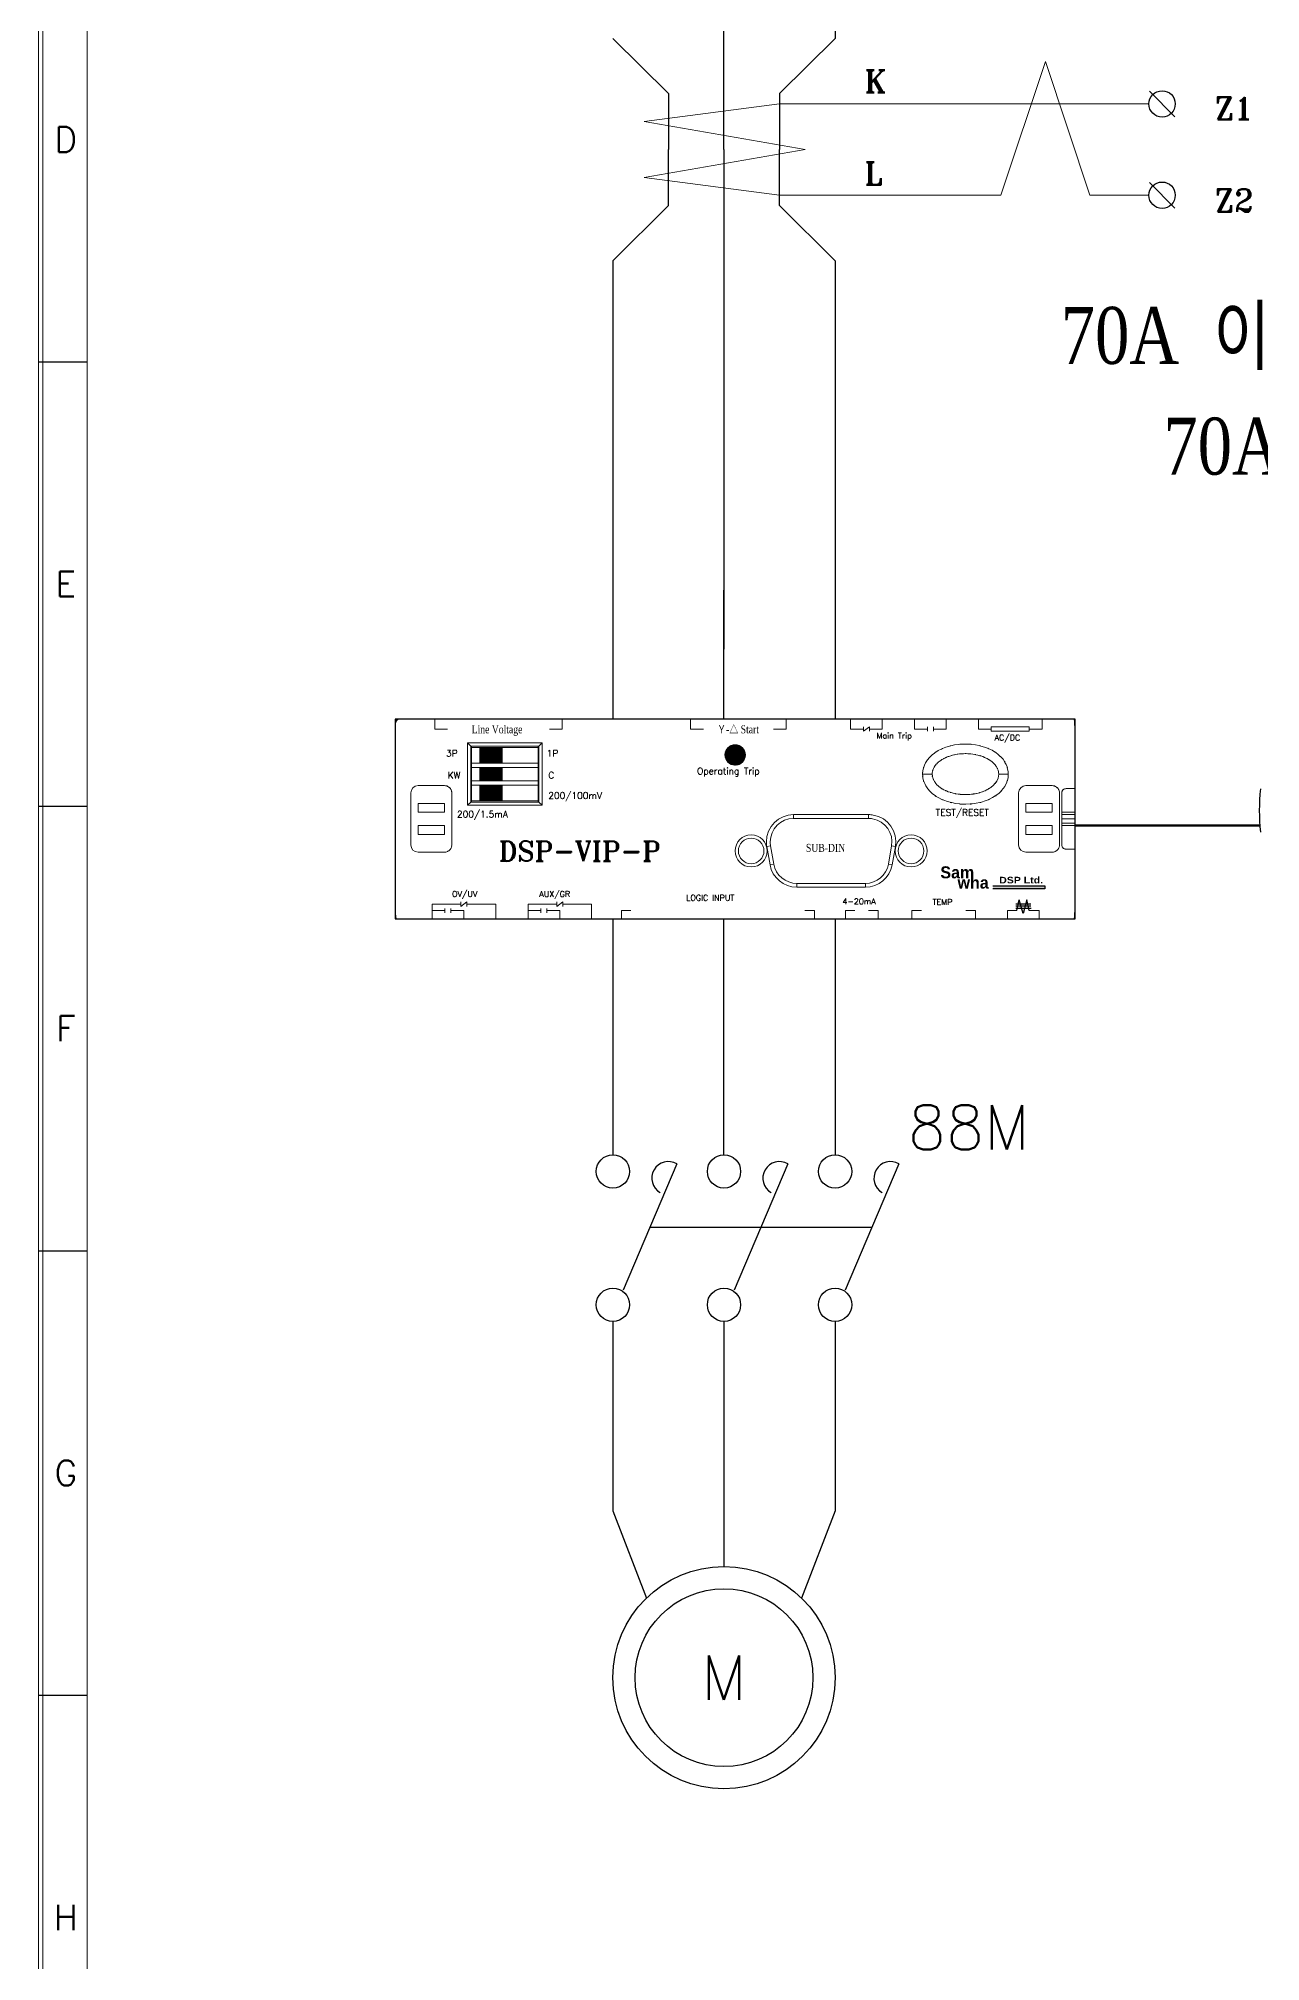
# Model space of a CAD drawing. Header units: millimetres. Extents: x 54 to 1685, y 68 to 1015.
# Drawn here: x 506.2 to 588.7, y 743.6 to 873.4 of the extents above; entities that cross this region are included whole.
import ezdxf
from ezdxf.enums import TextEntityAlignment as Align

# ---------------------------------------------------------------- set-up
doc = ezdxf.new("R2010")
doc.units = ezdxf.units.MM
doc.linetypes.add('DASHED2', pattern=[9.525, 6.35, -3.175])
for name, color, linetype in [('02___PRT_ALL_AXES', 7, 'Continuous'), ('1', 1, 'Continuous'), ('20', 2, 'Continuous'), ('30', 3, 'Continuous'), ('70', 7, 'Continuous')]:
    doc.layers.add(name, color=color, linetype=linetype)
doc.styles.add('SIMPLEX', font='SIMPLEX.shx', dxfattribs={"bigfont": 'HBRDS.shx'})
doc.styles.add('SS', font='batang.ttc', dxfattribs={"width": 0.8})
doc.styles.get("Standard").update_dxf_attribs({"font": 'BareunDotumPro1.ttf'})
doc.styles.add('STYLE2', font='romant.shx')

msp = doc.modelspace()

# ---------------------------------------------------------------- hatches: boundary and pattern name
msp.add_hatch(color=5).paths.add_polyline_path([(570.662, 815.984), (570.662, 816.184), (574.173, 816.184), (574.173, 815.984)])
at = {"layer": '70', "lineweight": 15}
h = msp.add_hatch(dxfattribs=at)
h.set_pattern_fill('ANSI31', color=256, scale=0.3, style=0)
h.set_pattern_definition([(45, (-409.863866, 4519.585046), (-0.0265165043, 0.0265165043), [])])
h.paths.add_polyline_path([(537.525, 825.516), (536.025, 825.516), (536.025, 824.466), (537.525, 824.466)])
h.paths.add_polyline_path([(537.525, 824.166), (536.025, 824.166), (536.025, 823.267), (537.525, 823.267)])
h.paths.add_polyline_path([(537.525, 822.967), (536.025, 822.967), (536.025, 821.917), (537.525, 821.917)])
at = {"layer": '70', "lineweight": 20}
h = msp.add_hatch(dxfattribs=at)
h.set_pattern_fill('ANSI31', color=3, scale=0.3, style=0)
h.set_pattern_definition([(45, (-1030.41256, 8235.997006), (-0.0265165043, 0.0265165043), [])])
h.paths.add_polyline_path([(553.955, 825.012, 1), (552.573, 825.012, 1)])

# ---------------------------------------------------------------- linework, layer by layer
at = {"color": 0, "lineweight": 30}
for p, q in [((552.51, 873.368), (552.51, 910.244)), ((560.01, 910.244), (560.01, 873.368)), ((545.01, 873.368), (548.76, 869.652)), ((552.51, 865.868), (552.51, 873.368)), ((560.01, 873.368), (556.26, 869.652)), ((548.76, 869.652), (548.76, 865.868)), ((556.26, 869.652), (556.26, 865.868)), ((548.76, 862.083), (548.76, 865.868)), ((552.51, 865.868), (552.51, 832.147)), ((556.26, 862.083), (556.26, 865.868)), ((545.01, 858.368), (548.76, 862.083)), ((560.01, 858.368), (556.26, 862.083)), ((545.01, 858.368), (545.01, 836.134)), ((560.01, 858.368), (560.01, 836.134)), ((545.01, 836.134), (545.01, 832.147)), ((545.01, 836.127), (545.01, 827.431)), ((552.51, 827.431), (552.51, 836.127)), ((560.01, 836.134), (560.01, 832.147)), ((560.01, 836.127), (560.01, 827.431)), ((545.01, 813.955), (545.01, 798.024)), ((552.51, 798.024), (552.51, 813.955)), ((560.01, 813.955), (560.01, 798.024)), ((545.01, 786.774), (545.01, 773.986)), ((552.51, 786.774), (552.51, 770.236)), ((560.01, 786.774), (560.01, 773.986)), ((545.01, 773.986), (547.279, 768.11)), ((560.01, 773.986), (557.741, 768.11))]:
    msp.add_line(p, q, dxfattribs=at)
at = {"color": 0}
for p, q in [((582.945, 868.08), (581.229, 869.817)), ((582.945, 861.918), (581.229, 863.655))]:
    msp.add_line(p, q, dxfattribs=at)
at = {"color": 0, "lineweight": 15}
for p, q in [((556.26, 868.948), (581.196, 868.948)), ((556.26, 862.787), (571.208, 862.787)), ((577.208, 862.787), (581.196, 862.787))]:
    msp.add_line(p, q, dxfattribs=at)
at = {"color": 7, "lineweight": 30}
for p, q in [((576.22, 827.431), (530.308, 827.431)), ((530.308, 827.431), (530.308, 813.955)), ((576.22, 813.955), (576.22, 827.431)), ((530.308, 813.955), (576.22, 813.955))]:
    msp.add_line(p, q, dxfattribs=at)
at = {"color": 7, "lineweight": 15}
for p, q in [((535.199, 825.822), (540.231, 825.822)), ((535.415, 825.606), (535.199, 825.822)), ((535.199, 821.61), (535.199, 825.822)), ((535.415, 825.606), (540.015, 825.606)), ((535.415, 821.827), (535.415, 825.606)), ((535.415, 825.516), (540.015, 825.516)), ((535.46, 821.827), (535.46, 825.606)), ((537.525, 824.466), (537.525, 825.516)), ((539.97, 825.606), (539.97, 821.827)), ((540.015, 825.606), (540.231, 825.822)), ((540.015, 825.606), (540.015, 821.827)), ((540.231, 825.822), (540.231, 821.61)), ((535.46, 824.466), (539.97, 824.466)), ((531.862, 822.94), (533.635, 822.94)), ((535.46, 824.166), (539.97, 824.166)), ((540.015, 823.267), (535.46, 823.267)), ((540.015, 822.967), (535.46, 822.967)), ((537.525, 823.267), (537.525, 824.166)), ((537.525, 821.917), (537.525, 822.967)), ((565.918, 823.716), (566.566, 823.716)), ((571.706, 823.716), (571.058, 823.716)), ((531.365, 818.942), (531.365, 822.443)), ((534.131, 822.443), (534.131, 818.942)), ((535.415, 821.827), (535.199, 821.61)), ((540.231, 821.61), (535.199, 821.61)), ((539.97, 821.917), (535.415, 821.917)), ((540.015, 821.827), (535.415, 821.827)), ((540.015, 821.827), (540.231, 821.61)), ((557.213, 820.985), (562.271, 820.985)), ((557.213, 820.985), (557.213, 820.726)), ((557.213, 820.726), (562.271, 820.726)), ((562.271, 820.985), (562.271, 820.726)), ((533.635, 818.446), (531.862, 818.446)), ((555.401, 818.825), (555.657, 818.87)), ((555.617, 817.602), (555.401, 818.825)), ((555.872, 817.647), (555.657, 818.87)), ((563.828, 818.87), (563.612, 817.647)), ((564.083, 818.825), (563.828, 818.87)), ((564.083, 818.825), (563.868, 817.602)), ((555.617, 817.602), (555.872, 817.647)), ((563.868, 817.602), (563.612, 817.647)), ((562.056, 816.341), (557.429, 816.341)), ((557.429, 816.082), (557.429, 816.341)), ((562.056, 816.082), (557.429, 816.082)), ((562.056, 816.082), (562.056, 816.341))]:
    msp.add_line(p, q, dxfattribs=at)
at = {"color": 7, "lineweight": 0}
for p, q in [((572.893, 822.94), (574.666, 822.94)), ((531.862, 821.74), (533.635, 821.74)), ((572.396, 818.942), (572.396, 822.443)), ((572.893, 821.74), (574.666, 821.74)), ((575.163, 822.443), (575.163, 818.942)), ((531.862, 821.14), (533.635, 821.14)), ((572.893, 821.14), (574.666, 821.14)), ((531.862, 820.24), (533.635, 820.24)), ((531.862, 819.64), (533.635, 819.64)), ((572.893, 820.24), (574.666, 820.24)), ((572.893, 819.64), (574.666, 819.64)), ((574.666, 818.446), (572.893, 818.446))]:
    msp.add_line(p, q, dxfattribs=at)
at = {"color": 5}
for p, q in [((570.662, 816.184), (574.173, 816.184)), ((574.173, 815.984), (570.662, 815.984)), ((574.173, 816.184), (574.173, 815.984))]:
    msp.add_line(p, q, dxfattribs=at)
at = {"color": 7, "linetype": 'DASHED2'}
for p, q in [((572.289, 814.503), (572.449, 815.229)), ((572.704, 814.303), (572.449, 815.229)), ((572.959, 815.229), (572.704, 814.303)), ((573.119, 814.503), (572.959, 815.229))]:
    msp.add_line(p, q, dxfattribs=at)
at = {"color": 7}
for p, q in [((572.714, 814.944), (572.204, 814.944)), ((572.718, 814.798), (572.209, 814.798)), ((572.733, 814.654), (572.223, 814.654)), ((573.224, 814.944), (572.714, 814.944)), ((573.228, 814.798), (572.718, 814.798)), ((573.242, 814.654), (572.733, 814.654))]:
    msp.add_line(p, q, dxfattribs=at)
at = {"color": 0, "linetype": 'Continuous'}
msp.add_line((547.509, 793.15), (562.446, 793.15), dxfattribs=at)
at = {"color": 0}
for centre in [(582.087, 868.948), (582.087, 862.787)]:
    msp.add_circle(centre, 0.891, dxfattribs=at)
at = {"color": 3, "lineweight": 15}
msp.add_circle((553.264, 825.012), 0.691, dxfattribs=at)
at = {"color": 7, "lineweight": 15}
for centre, radius in [((554.343, 818.533), 1.08), ((554.344, 818.533), 0.864), ((565.141, 818.533), 1.08), ((565.141, 818.533), 0.864)]:
    msp.add_circle(centre, radius, dxfattribs=at)
at = {"color": 0, "lineweight": 30}
for radius in [7.5, 6]:
    msp.add_circle((552.51, 762.736), radius, dxfattribs=at)
at = {"color": 7, "lineweight": 30}
msp.add_arc((530.608, 827.131), 0.3, 90, 180, dxfattribs=at)
at = {"color": 7, "lineweight": 15}
for points in [[(530.38, 827.431), (530.353, 827.189), (530.329, 826.947), (530.308, 826.705)], [(576.22, 826.705), (576.199, 826.947), (576.175, 827.189), (576.148, 827.431)], [(531.862, 822.94), (531.587, 822.94), (531.365, 822.717), (531.365, 822.443)], [(531.365, 818.942), (531.365, 818.668), (531.587, 818.446), (531.862, 818.446)], [(555.617, 817.602), (555.772, 816.723), (556.536, 816.082), (557.429, 816.082)], [(555.872, 817.647), (556.005, 816.892), (556.662, 816.341), (557.429, 816.341)], [(562.056, 816.341), (562.822, 816.341), (563.479, 816.892), (563.612, 817.647)], [(562.056, 816.082), (562.949, 816.082), (563.713, 816.723), (563.868, 817.602)], [(530.308, 814.681), (530.329, 814.438), (530.353, 814.196), (530.38, 813.955)], [(576.148, 813.955), (576.175, 814.196), (576.199, 814.438), (576.22, 814.681)]]:
    msp.add_open_spline(points, degree=3, dxfattribs=at)
for points, knots in [([(576.151, 827.431), (576.151, 827.429), (576.149, 827.428), (576.148, 827.428), (576.146, 827.428), (576.145, 827.429), (576.145, 827.431), (576.145, 827.432), (576.146, 827.433), (576.148, 827.433), (576.149, 827.433), (576.151, 827.432), (576.151, 827.431)], [0, 0, 0, 0, 1, 1, 1, 2, 2, 2, 3, 3, 3, 4, 4, 4, 4]), ([(565.918, 823.716), (565.94, 824.085), (565.9, 823.594), (565.939, 823.961), (566.081, 824.517), (565.866, 823.783), (566.046, 824.328), (566.341, 824.877), (565.924, 824.159), (566.255, 824.687), (566.707, 825.197), (566.084, 824.537), (566.566, 825.017), (567.17, 825.461), (566.349, 824.892), (566.977, 825.302), (567.727, 825.66), (566.716, 825.207), (567.483, 825.529), (568.376, 825.781), (567.177, 825.472), (568.082, 825.683), (569.122, 825.801), (567.732, 825.676), (568.777, 825.746), (569.836, 825.692), (568.427, 825.797), (569.482, 825.694), (570.401, 825.493), (569.182, 825.788), (570.091, 825.546), (570.872, 825.233), (569.842, 825.675), (570.606, 825.325), (571.248, 824.921), (570.407, 825.483), (571.027, 825.044), (571.523, 824.568), (570.881, 825.222), (571.348, 824.717), (571.691, 824.191), (571.257, 824.906), (571.565, 824.359), (571.756, 823.818), (571.525, 824.548), (571.68, 823.994), (571.729, 823.577), (571.678, 824.135), (571.706, 823.716)], [0, 0, 0, 0, 1, 1, 1, 2, 2, 2, 3, 3, 3, 4, 4, 4, 5, 5, 5, 6, 6, 6, 7, 7, 7, 8, 8, 8, 9, 9, 9, 10, 10, 10, 11, 11, 11, 12, 12, 12, 13, 13, 13, 14, 14, 14, 15, 15, 15, 16, 16, 16, 16]), ([(566.566, 823.716), (566.571, 823.846), (566.562, 823.673), (566.571, 823.803), (566.59, 823.942), (566.562, 823.757), (566.585, 823.895), (566.622, 824.042), (566.57, 823.847), (566.611, 823.992), (566.667, 824.143), (566.589, 823.944), (566.65, 824.092), (566.725, 824.241), (566.622, 824.043), (566.701, 824.191), (566.795, 824.338), (566.667, 824.143), (566.765, 824.288), (566.878, 824.431), (566.725, 824.242), (566.842, 824.382), (566.974, 824.522), (566.795, 824.338), (566.93, 824.474), (567.082, 824.608), (566.878, 824.432), (567.033, 824.563), (567.204, 824.691), (566.974, 824.522), (567.147, 824.647), (567.34, 824.77), (567.082, 824.609), (567.276, 824.727), (567.492, 824.844), (567.203, 824.691), (567.421, 824.803), (567.66, 824.911), (567.34, 824.77), (567.581, 824.874), (567.843, 824.971), (567.492, 824.844), (567.756, 824.937), (568.045, 825.024), (567.659, 824.912), (567.949, 824.993), (568.271, 825.066), (567.841, 824.973), (568.164, 825.04), (568.525, 825.097), (568.043, 825.026), (568.405, 825.076), (568.811, 825.11), (568.27, 825.07), (568.676, 825.096), (569.126, 825.099), (568.526, 825.102), (568.976, 825.095), (569.469, 825.057), (568.812, 825.116), (569.304, 825.065), (569.82, 824.975), (569.134, 825.105), (569.647, 825), (570.144, 824.858), (569.485, 825.058), (569.977, 824.9), (570.421, 824.713), (569.833, 824.972), (570.27, 824.77), (570.656, 824.543), (570.148, 824.855), (570.524, 824.614), (570.851, 824.347), (570.424, 824.713), (570.738, 824.431), (571.002, 824.118), (570.663, 824.545), (570.907, 824.217), (571.09, 823.857), (570.865, 824.346), (571.02, 823.973), (571.093, 823.59), (571.016, 824.103), (571.058, 823.716)], [0, 0, 0, 0, 1, 1, 1, 2, 2, 2, 3, 3, 3, 4, 4, 4, 5, 5, 5, 6, 6, 6, 7, 7, 7, 8, 8, 8, 9, 9, 9, 10, 10, 10, 11, 11, 11, 12, 12, 12, 13, 13, 13, 14, 14, 14, 15, 15, 15, 16, 16, 16, 17, 17, 17, 18, 18, 18, 19, 19, 19, 20, 20, 20, 21, 21, 21, 22, 22, 22, 23, 23, 23, 24, 24, 24, 25, 25, 25, 26, 26, 26, 27, 27, 27, 28, 28, 28, 28]), ([(534.131, 822.443), (534.105, 822.675), (534.153, 822.368), (534.107, 822.597), (534.01, 822.809), (534.151, 822.532), (534.037, 822.735), (533.879, 822.907), (534.099, 822.687), (533.927, 822.845), (533.724, 822.96), (534.001, 822.819), (533.788, 822.916), (533.559, 822.962), (533.866, 822.913), (533.635, 822.94)], [0, 0, 0, 0, 1, 1, 1, 2, 2, 2, 3, 3, 3, 4, 4, 4, 5, 5, 5, 5]), ([(571.706, 823.716), (571.684, 823.348), (571.725, 823.838), (571.686, 823.471), (571.543, 822.915), (571.758, 823.649), (571.578, 823.104), (571.283, 822.555), (571.701, 823.273), (571.37, 822.745), (570.918, 822.235), (571.541, 822.896), (571.058, 822.415), (570.454, 821.971), (571.276, 822.54), (570.648, 822.13), (569.898, 821.772), (570.909, 822.225), (570.142, 821.903), (569.248, 821.651), (570.447, 821.96), (569.542, 821.749), (568.502, 821.631), (569.893, 821.756), (568.847, 821.686), (567.788, 821.741), (569.198, 821.636), (568.143, 821.739), (567.224, 821.939), (568.442, 821.644), (567.534, 821.886), (566.753, 822.199), (567.782, 821.757), (567.018, 822.107), (566.376, 822.511), (567.217, 821.95), (566.598, 822.388), (566.102, 822.864), (566.743, 822.21), (566.277, 822.715), (565.934, 823.241), (566.368, 822.526), (566.06, 823.073), (565.868, 823.615), (566.099, 822.885), (565.944, 823.438), (565.895, 823.854), (565.946, 823.298), (565.918, 823.716)], [0, 0, 0, 0, 1, 1, 1, 2, 2, 2, 3, 3, 3, 4, 4, 4, 5, 5, 5, 6, 6, 6, 7, 7, 7, 8, 8, 8, 9, 9, 9, 10, 10, 10, 11, 11, 11, 12, 12, 12, 13, 13, 13, 14, 14, 14, 15, 15, 15, 16, 16, 16, 16]), ([(571.058, 823.716), (571.053, 823.586), (571.062, 823.759), (571.054, 823.63), (571.035, 823.49), (571.063, 823.676), (571.04, 823.537), (571.003, 823.391), (571.055, 823.585), (571.014, 823.44), (570.958, 823.29), (571.035, 823.488), (570.975, 823.341), (570.9, 823.191), (571.003, 823.389), (570.924, 823.242), (570.83, 823.095), (570.958, 823.289), (570.86, 823.145), (570.747, 823.001), (570.9, 823.19), (570.783, 823.05), (570.651, 822.911), (570.829, 823.094), (570.694, 822.958), (570.543, 822.824), (570.746, 823), (570.592, 822.87), (570.421, 822.741), (570.651, 822.91), (570.477, 822.785), (570.285, 822.663), (570.543, 822.824), (570.348, 822.705), (570.133, 822.589), (570.422, 822.741), (570.204, 822.629), (569.965, 822.521), (570.285, 822.662), (570.044, 822.558), (569.782, 822.461), (570.132, 822.588), (569.868, 822.495), (569.58, 822.409), (569.966, 822.52), (569.675, 822.439), (569.354, 822.366), (569.784, 822.46), (569.461, 822.392), (569.099, 822.335), (569.582, 822.407), (569.219, 822.357), (568.814, 822.322), (569.355, 822.362), (568.949, 822.337), (568.499, 822.333), (569.099, 822.331), (568.648, 822.338), (568.156, 822.376), (568.812, 822.316), (568.32, 822.367), (567.804, 822.457), (568.491, 822.327), (567.977, 822.432), (567.481, 822.575), (568.14, 822.374), (567.648, 822.532), (567.204, 822.719), (567.792, 822.46), (567.355, 822.662), (566.969, 822.888), (567.477, 822.576), (567.1, 822.818), (566.774, 823.085), (567.201, 822.719), (566.887, 823.001), (566.623, 823.314), (566.962, 822.887), (566.718, 823.215), (566.535, 823.575), (566.76, 823.086), (566.605, 823.459), (566.531, 823.843), (566.608, 823.328), (566.566, 823.716)], [0, 0, 0, 0, 1, 1, 1, 2, 2, 2, 3, 3, 3, 4, 4, 4, 5, 5, 5, 6, 6, 6, 7, 7, 7, 8, 8, 8, 9, 9, 9, 10, 10, 10, 11, 11, 11, 12, 12, 12, 13, 13, 13, 14, 14, 14, 15, 15, 15, 16, 16, 16, 17, 17, 17, 18, 18, 18, 19, 19, 19, 20, 20, 20, 21, 21, 21, 22, 22, 22, 23, 23, 23, 24, 24, 24, 25, 25, 25, 26, 26, 26, 27, 27, 27, 28, 28, 28, 28]), ([(557.213, 820.985), (556.197, 820.985), (555.373, 820.161), (555.373, 819.145), (555.373, 819.038), (555.382, 818.931), (555.401, 818.825)], [0, 0, 0, 0, 1, 1, 1, 2, 2, 2, 2]), ([(557.213, 820.726), (556.34, 820.726), (555.632, 820.018), (555.632, 819.145), (555.632, 819.053), (555.64, 818.961), (555.657, 818.87)], [0, 0, 0, 0, 1, 1, 1, 2, 2, 2, 2]), ([(564.083, 818.825), (564.26, 819.826), (563.591, 820.78), (562.591, 820.957), (562.485, 820.976), (562.378, 820.985), (562.271, 820.985)], [0, 0, 0, 0, 1, 1, 1, 2, 2, 2, 2]), ([(563.828, 818.87), (563.98, 819.73), (563.406, 820.55), (562.546, 820.701), (562.455, 820.718), (562.363, 820.726), (562.271, 820.726)], [0, 0, 0, 0, 1, 1, 1, 2, 2, 2, 2]), ([(533.635, 818.446), (533.866, 818.472), (533.559, 818.424), (533.788, 818.47), (534.001, 818.567), (533.724, 818.426), (533.927, 818.541), (534.099, 818.698), (533.879, 818.479), (534.037, 818.65), (534.151, 818.854), (534.01, 818.577), (534.107, 818.789), (534.153, 819.018), (534.105, 818.711), (534.131, 818.942)], [0, 0, 0, 0, 1, 1, 1, 2, 2, 2, 3, 3, 3, 4, 4, 4, 5, 5, 5, 5]), ([(530.311, 815.186), (530.311, 815.184), (530.309, 815.184), (530.308, 815.184), (530.306, 815.184), (530.305, 815.184), (530.305, 815.186), (530.305, 815.187), (530.306, 815.189), (530.308, 815.189), (530.309, 815.189), (530.311, 815.187), (530.311, 815.186)], [0, 0, 0, 0, 1, 1, 1, 2, 2, 2, 3, 3, 3, 4, 4, 4, 4]), ([(576.222, 815.186), (576.222, 815.184), (576.221, 815.184), (576.22, 815.184), (576.218, 815.184), (576.216, 815.184), (576.216, 815.186), (576.216, 815.187), (576.218, 815.189), (576.22, 815.189), (576.221, 815.189), (576.222, 815.187), (576.222, 815.186)], [0, 0, 0, 0, 1, 1, 1, 2, 2, 2, 3, 3, 3, 4, 4, 4, 4]), ([(576.151, 813.955), (576.151, 813.953), (576.149, 813.952), (576.148, 813.952), (576.146, 813.952), (576.145, 813.953), (576.145, 813.955), (576.145, 813.956), (576.146, 813.958), (576.148, 813.958), (576.149, 813.958), (576.151, 813.956), (576.151, 813.955)], [0, 0, 0, 0, 1, 1, 1, 2, 2, 2, 3, 3, 3, 4, 4, 4, 4])]:
    msp.add_open_spline(points, degree=3, knots=knots, dxfattribs=at)
at = {"color": 7, "lineweight": 0}
for points in [[(572.893, 822.94), (572.619, 822.94), (572.396, 822.717), (572.396, 822.443)], [(572.396, 818.942), (572.396, 818.668), (572.619, 818.446), (572.893, 818.446)]]:
    msp.add_open_spline(points, degree=3, dxfattribs=at)
for points in [[(575.163, 822.443), (575.136, 822.675), (575.185, 822.368), (575.138, 822.597), (575.042, 822.809), (575.183, 822.532), (575.068, 822.735), (574.91, 822.907), (575.13, 822.687), (574.958, 822.845), (574.755, 822.96), (575.032, 822.819), (574.82, 822.916), (574.591, 822.962), (574.898, 822.913), (574.666, 822.94)], [(574.666, 818.446), (574.898, 818.472), (574.591, 818.424), (574.82, 818.47), (575.032, 818.567), (574.755, 818.426), (574.958, 818.541), (575.13, 818.698), (574.91, 818.479), (575.068, 818.65), (575.183, 818.854), (575.042, 818.577), (575.138, 818.789), (575.185, 819.018), (575.136, 818.711), (575.163, 818.942)]]:
    msp.add_open_spline(points, degree=3, knots=[0, 0, 0, 0, 1, 1, 1, 2, 2, 2, 3, 3, 3, 4, 4, 4, 5, 5, 5, 5], dxfattribs=at)
at = {"layer": '02___PRT_ALL_AXES', "color": 7, "linetype": 'Continuous'}
msp.add_arc((601.913, 821.263), 13.26, 173.70019, 186.29981, dxfattribs=at)
at = {"layer": '1', "color": 0}
for p, q in [((549.323, 797.417), (545.695, 788.883)), ((556.823, 797.417), (553.195, 788.883)), ((564.323, 797.417), (560.695, 788.883))]:
    msp.add_line(p, q, dxfattribs=at)
for centre in [(545.01, 796.899), (552.51, 796.899), (560.01, 796.899), (545.01, 787.899), (552.51, 787.899), (560.01, 787.899)]:
    msp.add_circle(centre, 1.125, dxfattribs=at)
for centre in [(548.76, 796.443), (556.26, 796.443), (563.76, 796.443)]:
    msp.add_arc(centre, 1.125, 60, 240, dxfattribs=at)
at = {"layer": '20', "color": 0, "lineweight": 13}
msp.add_lwpolyline([(509.523, 729.551), (509.523, 968.251), (882.923, 968.251), (882.923, 729.551)], dxfattribs=at)
at = {"layer": '30', "color": 0}
for p, q in [((506.223, 851.551), (509.523, 851.551)), ((506.223, 821.551), (509.523, 821.551)), ((506.223, 791.551), (509.523, 791.551)), ((506.223, 761.551), (509.523, 761.551))]:
    msp.add_line(p, q, dxfattribs=at)
at = {"layer": '70', "lineweight": 15}
for p, q in [((571.208, 862.787), (574.208, 871.81)), ((574.208, 871.81), (577.208, 862.787)), ((532.981, 826.761), (532.981, 827.431)), ((541.592, 826.761), (541.592, 827.431)), ((550.258, 826.761), (550.258, 827.431)), ((556.709, 826.761), (556.709, 827.431)), ((561.055, 826.761), (561.055, 827.431)), ((561.919, 826.61), (562.324, 826.903)), ((561.919, 826.61), (561.919, 826.903)), ((562.324, 826.61), (562.324, 826.903)), ((563.188, 826.761), (563.188, 827.431)), ((565.375, 826.761), (565.375, 827.431)), ((566.239, 826.61), (566.239, 826.903)), ((566.644, 826.61), (566.644, 826.903)), ((567.508, 826.761), (567.508, 827.431)), ((569.695, 826.761), (569.695, 827.431)), ((570.559, 826.903), (573.124, 826.903)), ((570.559, 826.61), (570.559, 826.903)), ((573.124, 826.61), (573.124, 826.903)), ((573.988, 826.761), (573.988, 827.431)), ((533.845, 826.761), (532.981, 826.761)), ((540.728, 826.761), (541.592, 826.761)), ((551.122, 826.761), (550.258, 826.761)), ((555.845, 826.761), (556.709, 826.761)), ((561.919, 826.761), (561.055, 826.761)), ((562.324, 826.761), (563.188, 826.761)), ((566.239, 826.761), (565.375, 826.761)), ((566.644, 826.761), (567.508, 826.761)), ((570.559, 826.761), (569.695, 826.761)), ((573.124, 826.61), (570.559, 826.61)), ((573.124, 826.761), (573.988, 826.761)), ((532.803, 814.935), (532.803, 813.955)), ((534.747, 814.935), (532.803, 814.935)), ((533.667, 814.503), (532.803, 814.503)), ((533.667, 814.654), (533.667, 814.361)), ((534.071, 814.654), (534.071, 814.361)), ((534.071, 814.503), (534.935, 814.503)), ((534.747, 814.793), (535.151, 815.086)), ((534.747, 815.086), (534.747, 814.793)), ((534.935, 814.503), (534.935, 813.955)), ((535.151, 815.086), (535.151, 814.793)), ((535.151, 814.935), (537.095, 814.935)), ((537.095, 814.935), (537.095, 813.955)), ((541.227, 814.935), (539.283, 814.935)), ((539.283, 814.935), (539.283, 813.955)), ((540.147, 814.503), (539.283, 814.503)), ((540.147, 814.654), (540.147, 814.361)), ((540.551, 814.654), (540.551, 814.361)), ((540.551, 814.503), (541.415, 814.503)), ((541.227, 814.793), (541.631, 815.086)), ((541.227, 815.086), (541.227, 814.793)), ((541.415, 814.503), (541.415, 813.955)), ((541.631, 815.086), (541.631, 814.793)), ((541.631, 814.935), (543.575, 814.935)), ((543.575, 814.935), (543.575, 813.955)), ((546.224, 814.503), (545.586, 814.503)), ((545.586, 814.503), (545.586, 813.955)), ((558.61, 814.503), (557.973, 814.503)), ((558.61, 814.503), (558.61, 813.955)), ((560.703, 814.503), (560.703, 813.955)), ((561.34, 814.503), (560.703, 814.503)), ((562.263, 814.503), (562.928, 814.503)), ((562.928, 814.503), (562.928, 813.955)), ((565.203, 814.503), (565.203, 813.955)), ((565.84, 814.503), (565.203, 814.503)), ((568.83, 814.503), (569.495, 814.503)), ((569.495, 814.503), (569.495, 813.955)), ((571.652, 814.503), (571.652, 813.955)), ((572.289, 814.503), (571.652, 814.503)), ((573.119, 814.503), (573.784, 814.503)), ((573.784, 814.503), (573.784, 813.955))]:
    msp.add_line(p, q, dxfattribs=at)
at = {"layer": '70', "lineweight": 13}
for p, q in [((556.26, 868.948), (547.123, 867.76)), ((547.123, 867.76), (557.998, 865.868)), ((557.998, 865.868), (547.123, 863.976)), ((547.123, 863.976), (556.26, 862.787)), ((536.025, 825.516), (536.025, 824.466)), ((536.025, 824.166), (536.025, 823.267)), ((536.025, 822.967), (536.025, 821.917)), ((531.862, 821.74), (531.862, 821.14)), ((533.635, 821.74), (533.635, 821.14)), ((572.893, 821.74), (572.893, 821.14)), ((574.666, 821.74), (574.666, 821.14)), ((531.862, 820.24), (531.862, 819.64)), ((533.635, 820.24), (533.635, 819.64)), ((572.893, 820.24), (572.893, 819.64)), ((574.666, 820.24), (574.666, 819.64))]:
    msp.add_line(p, q, dxfattribs=at)
at = {"layer": '70', "linetype": 'DASHED2', "lineweight": 15}
for p, q in [((576.22, 818.446), (576.22, 822.946)), ((575.309, 818.956), (575.309, 822.436)), ((575.609, 822.736), (576.22, 822.736)), ((575.309, 821.146), (575.309, 820.246)), ((575.309, 821.146), (576.22, 821.146)), ((575.309, 820.996), (576.22, 820.996)), ((575.309, 820.696), (576.22, 820.696)), ((576.22, 820.696), (575.309, 820.696)), ((575.309, 820.396), (576.22, 820.396)), ((576.22, 821.146), (576.22, 820.246)), ((575.309, 820.246), (576.22, 820.246)), ((576.22, 818.656), (575.609, 818.656))]:
    msp.add_line(p, q, dxfattribs=at)
at = {"layer": '70', "linetype": 'ByBlock', "lineweight": 50}
msp.add_line((576.22, 820.246), (588.692, 820.246), dxfattribs=at)
at = {"layer": '70', "color": 0, "lineweight": 13}
for points in [[(886.223, 701.551), (506.223, 701.551), (506.223, 971.551), (886.223, 971.551)], [(885.923, 701.851), (506.523, 701.851), (506.523, 971.251), (885.923, 971.251)]]:
    msp.add_lwpolyline(points, close=True, dxfattribs=at)
at = {"layer": '70', "linetype": 'DASHED2', "lineweight": 15}
for centre, start, end in [((575.609, 822.436), 90, 180), ((575.609, 818.956), 180, 270)]:
    msp.add_arc(centre, 0.3, start, end, dxfattribs=at)

# ---------------------------------------------------------------- texts
at = {"color": 0, "style": 'STYLE2'}
for s, height, p in [('K', 1.525, (561.991, 869.71)), ('Z1', 1.5253, (585.647, 867.89)), ('L', 1.525, (561.991, 863.494)), ('Z2', 1.5253, (585.647, 861.675)), ('Main Trip', 0.391, (562.811, 826.115)), ('AC/DC', 0.391, (570.78, 825.986)), ('3P', 0.446, (533.736, 824.898)), ('1P', 0.446, (540.531, 824.898)), ('KW', 0.446, (533.85, 823.415)), ('C ', 0.446, (540.645, 823.415)), ('Operating Trip', 0.44597, (550.695, 823.7)), ('200/100mV', 0.446, (540.645, 822.046)), ('200/1.5mA', 0.446, (534.478, 820.791)), ('TEST/RESET', 0.446, (566.803, 820.904)), ('DSP-VIP-P', 1.3444, (537.296, 817.845)), ('OV/UV', 0.391, (534.148, 815.433)), ('AUX/GR', 0.391, (540.045, 815.426)), ('LOGIC INPUT', 0.39096, (549.955, 815.173)), ('4-20mA', 0.391, (560.511, 814.93)), ('TEMP', 0.391, (566.597, 814.887))]:
    msp.add_text(s, height=height, dxfattribs=at).set_placement(p)
at = {"style": 'SS', "width": 0.8}
for s, p in [('70A  이하 ZCT내장형 적용가능', (575.242, 851.403)), ('70A  이상 외부CT사용', (582.173, 843.931))]:
    msp.add_text(s, height=3.84, dxfattribs=at).set_placement(p)
at = {"color": 0, "style": 'SS', "width": 0.8}
for s, p in [('Line Voltage', (535.473, 826.47)), ('Ｙ-△ Start', (552.046, 826.47)), ('SUB-DIN', (558.043, 818.469))]:
    msp.add_text(s, height=0.54, dxfattribs=at).set_placement(p)
at = {"color": 0, "linetype": 'Continuous', "style": 'SIMPLEX'}
msp.add_text(' 88M', height=3, dxfattribs=at).set_placement((562.872, 798.38))
msp.add_text('M', height=3, dxfattribs=at).set_placement((552.51, 762.736), align=Align.MIDDLE)
at = {"color": 20, "insert": (567.118, 817.493), "char_height": 0.81, "width": 2.91078, "attachment_point": 1}
msp.add_mtext('{\\fPump Demi Bold LET|b0|i0|c0|p2;Sam}', dxfattribs=at)
at = {"color": 5, "insert": (568.278, 816.8), "char_height": 0.81, "width": 2.91078, "attachment_point": 1}
msp.add_mtext('{\\fPump Demi Bold LET|b0|i0|c0|p2;wha}', dxfattribs=at)
at = {"color": 0, "insert": (571.092, 816.786), "char_height": 0.44428, "width": 7.90491, "attachment_point": 1}
msp.add_mtext('{\\fArial Black|b0|i0|c0|p34;DSP Ltd.}', dxfattribs=at)
at = {"layer": '30', "color": 0, "style": 'SIMPLEX'}
for s, p in [('D', (508.073, 866.551)), ('E', (508.073, 836.551)), ('F', (508.073, 806.551)), ('G', (508.073, 776.551)), ('H', (508.073, 746.551))]:
    msp.add_text(s, height=1.7, dxfattribs=at).set_placement(p, align=Align.MIDDLE)

doc.saveas('drawing.dxf')
